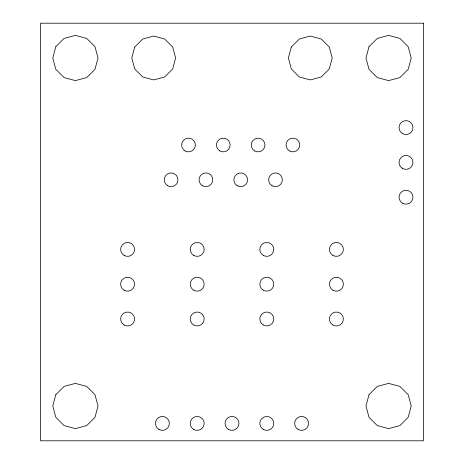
<?xml version="1.0" encoding="UTF-8"?>
<svg xmlns="http://www.w3.org/2000/svg" width="464" height="464" viewBox="0 0 464 464"><rect width="100%" height="100%" fill="white"/><g stroke="black" fill="none" stroke-linecap="round" stroke-linejoin="round"><path stroke-width="0.7" d="M55.813 46.69L52.78 58L55.813 69.31L64.09 77.587L75.4 80.62L86.71 77.587L94.987 69.31L98.02 58L94.987 46.69L86.71 38.413L75.4 35.38L64.09 38.413L55.813 46.69M134.717 47.038L131.776 58L134.717 68.962L142.738 76.983L153.7 79.924L164.662 76.983L172.683 68.962L175.624 58L172.683 47.038L164.662 39.017L153.7 36.076L142.738 39.017L134.717 47.038M55.813 394.69L52.78 406L55.813 417.31L64.09 425.587L75.4 428.62L86.71 425.587L94.987 417.31L98.02 406L94.987 394.69L86.71 386.413L75.4 383.38L64.09 386.413L55.813 394.69M291.317 47.038L288.376 58L291.317 68.962L299.338 76.983L310.3 79.924L321.262 76.983L329.283 68.962L332.224 58L329.283 47.038L321.262 39.017L310.3 36.076L299.338 39.017L291.317 47.038M369.013 46.69L365.98 58L369.013 69.31L377.29 77.587L388.6 80.62L399.91 77.587L408.187 69.31L411.22 58L408.187 46.69L399.91 38.413L388.6 35.38L377.29 38.413L369.013 46.69M369.013 394.69L365.98 406L369.013 417.31L377.29 425.587L388.6 428.62L399.91 425.587L408.187 417.31L411.22 406L408.187 394.69L399.91 386.413L388.6 383.38L377.29 386.413L369.013 394.69M423.4 23.2L40.6 23.2L40.6 440.8L423.4 440.8L423.4 23.2M332.92 255.426A6.96 6.96 0 0 0 343.36 249.4A6.96 6.96 0 0 0 332.92 243.374A6.96 6.96 0 0 0 332.92 255.426M332.92 290.226A6.96 6.96 0 0 0 343.36 284.2A6.96 6.96 0 0 0 332.92 278.174A6.96 6.96 0 0 0 332.92 290.226M332.92 325.026A6.96 6.96 0 0 0 343.36 319A6.96 6.96 0 0 0 332.92 312.974A6.96 6.96 0 0 0 332.92 325.026M263.32 255.426A6.96 6.96 0 0 0 273.76 249.4A6.96 6.96 0 0 0 263.32 243.374A6.96 6.96 0 0 0 263.32 255.426M263.32 290.226A6.96 6.96 0 0 0 273.76 284.2A6.96 6.96 0 0 0 263.32 278.174A6.96 6.96 0 0 0 263.32 290.226M263.32 325.026A6.96 6.96 0 0 0 273.76 319A6.96 6.96 0 0 0 263.32 312.974A6.96 6.96 0 0 0 263.32 325.026M193.72 255.426A6.96 6.96 0 0 0 204.16 249.4A6.96 6.96 0 0 0 193.72 243.374A6.96 6.96 0 0 0 193.72 255.426M193.72 290.226A6.96 6.96 0 0 0 204.16 284.2A6.96 6.96 0 0 0 193.72 278.174A6.96 6.96 0 0 0 193.72 290.226M193.72 325.026A6.96 6.96 0 0 0 204.16 319A6.96 6.96 0 0 0 193.72 312.974A6.96 6.96 0 0 0 193.72 325.026M124.12 255.426A6.96 6.96 0 0 0 134.56 249.4A6.96 6.96 0 0 0 124.12 243.374A6.96 6.96 0 0 0 124.12 255.426M124.12 290.226A6.96 6.96 0 0 0 134.56 284.2A6.96 6.96 0 0 0 124.12 278.174A6.96 6.96 0 0 0 124.12 290.226M124.12 325.026A6.96 6.96 0 0 0 134.56 319A6.96 6.96 0 0 0 124.12 312.974A6.96 6.96 0 0 0 124.12 325.026M298.12 429.426A6.96 6.96 0 0 0 308.56 423.4A6.96 6.96 0 0 0 298.12 417.374A6.96 6.96 0 0 0 298.12 429.426M263.32 429.426A6.96 6.96 0 0 0 273.76 423.4A6.96 6.96 0 0 0 263.32 417.374A6.96 6.96 0 0 0 263.32 429.426M228.52 429.426A6.96 6.96 0 0 0 238.96 423.4A6.96 6.96 0 0 0 228.52 417.374A6.96 6.96 0 0 0 228.52 429.426M193.72 429.426A6.96 6.96 0 0 0 204.16 423.4A6.96 6.96 0 0 0 193.72 417.374A6.96 6.96 0 0 0 193.72 429.426M158.92 429.426A6.96 6.96 0 0 0 169.36 423.4A6.96 6.96 0 0 0 158.92 417.374A6.96 6.96 0 0 0 158.92 429.426M289.472 150.933A6.85 6.85 0 0 0 299.75 145A6.85 6.85 0 0 0 289.472 139.067A6.85 6.85 0 0 0 289.472 150.933M272.072 185.733A6.85 6.85 0 0 0 282.35 179.8A6.85 6.85 0 0 0 272.072 173.867A6.85 6.85 0 0 0 272.072 185.733M254.672 150.933A6.85 6.85 0 0 0 264.95 145A6.85 6.85 0 0 0 254.672 139.067A6.85 6.85 0 0 0 254.672 150.933M237.272 185.733A6.85 6.85 0 0 0 247.55 179.8A6.85 6.85 0 0 0 237.272 173.867A6.85 6.85 0 0 0 237.272 185.733M219.872 150.933A6.85 6.85 0 0 0 230.15 145A6.85 6.85 0 0 0 219.872 139.067A6.85 6.85 0 0 0 219.872 150.933M202.472 185.733A6.85 6.85 0 0 0 212.75 179.8A6.85 6.85 0 0 0 202.472 173.867A6.85 6.85 0 0 0 202.472 185.733M185.072 150.933A6.85 6.85 0 0 0 195.35 145A6.85 6.85 0 0 0 185.072 139.067A6.85 6.85 0 0 0 185.072 150.933M167.672 185.733A6.85 6.85 0 0 0 177.95 179.8A6.85 6.85 0 0 0 167.672 173.867A6.85 6.85 0 0 0 167.672 185.733M402.52 133.626A6.96 6.96 0 0 0 412.96 127.6A6.96 6.96 0 0 0 402.52 121.574A6.96 6.96 0 0 0 402.52 133.626M402.52 168.426A6.96 6.96 0 0 0 412.96 162.4A6.96 6.96 0 0 0 402.52 156.374A6.96 6.96 0 0 0 402.52 168.426M402.52 203.226A6.96 6.96 0 0 0 412.96 197.2A6.96 6.96 0 0 0 402.52 191.174A6.96 6.96 0 0 0 402.52 203.226"/></g></svg>
